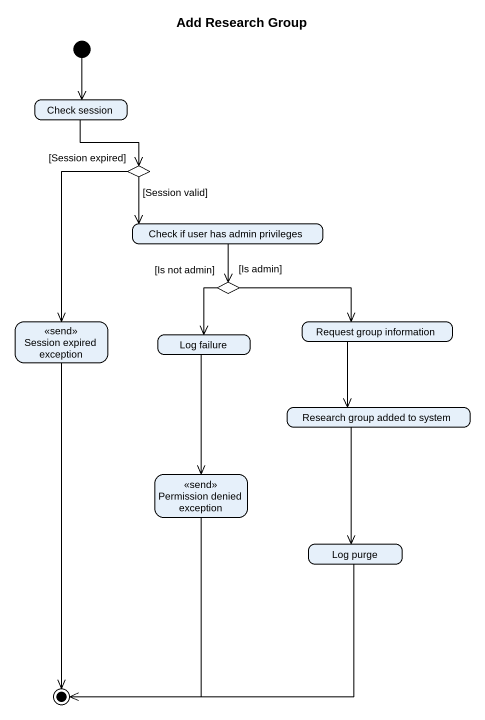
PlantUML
@startuml
title Add Research Group
hide empty description
state "Check session" as Check_session
state choice1 <<choice>>
state "Check if user has admin privileges" as Check_if_user_has_admin
state choice2 <<choice>>
state "Session expired exception" as Session_expired_exception <<send>>
state "Log failure" as Log_failure
state "Request group information" as Request_group_information
state "Research group added to system" as Research_group_added_to
state "Permission denied exception" as Permission_denied_exception <<send>>
state "Log purge" as Log_purge
[*] --> Check_session
Check_session --> choice1
choice1 --> Check_if_user_has_admin : [Session valid]
choice1 --> Session_expired_exception : [Session expired]
Check_if_user_has_admin --> choice2
choice2 --> Log_failure : [Is not admin]
choice2 -right-> Request_group_information : [Is admin]
Log_failure --> Permission_denied_exception
Request_group_information --> Research_group_added_to
Research_group_added_to --> Log_purge
Session_expired_exception --> [*]
Permission_denied_exception --> [*]
Log_purge -left-> [*]
@enduml
